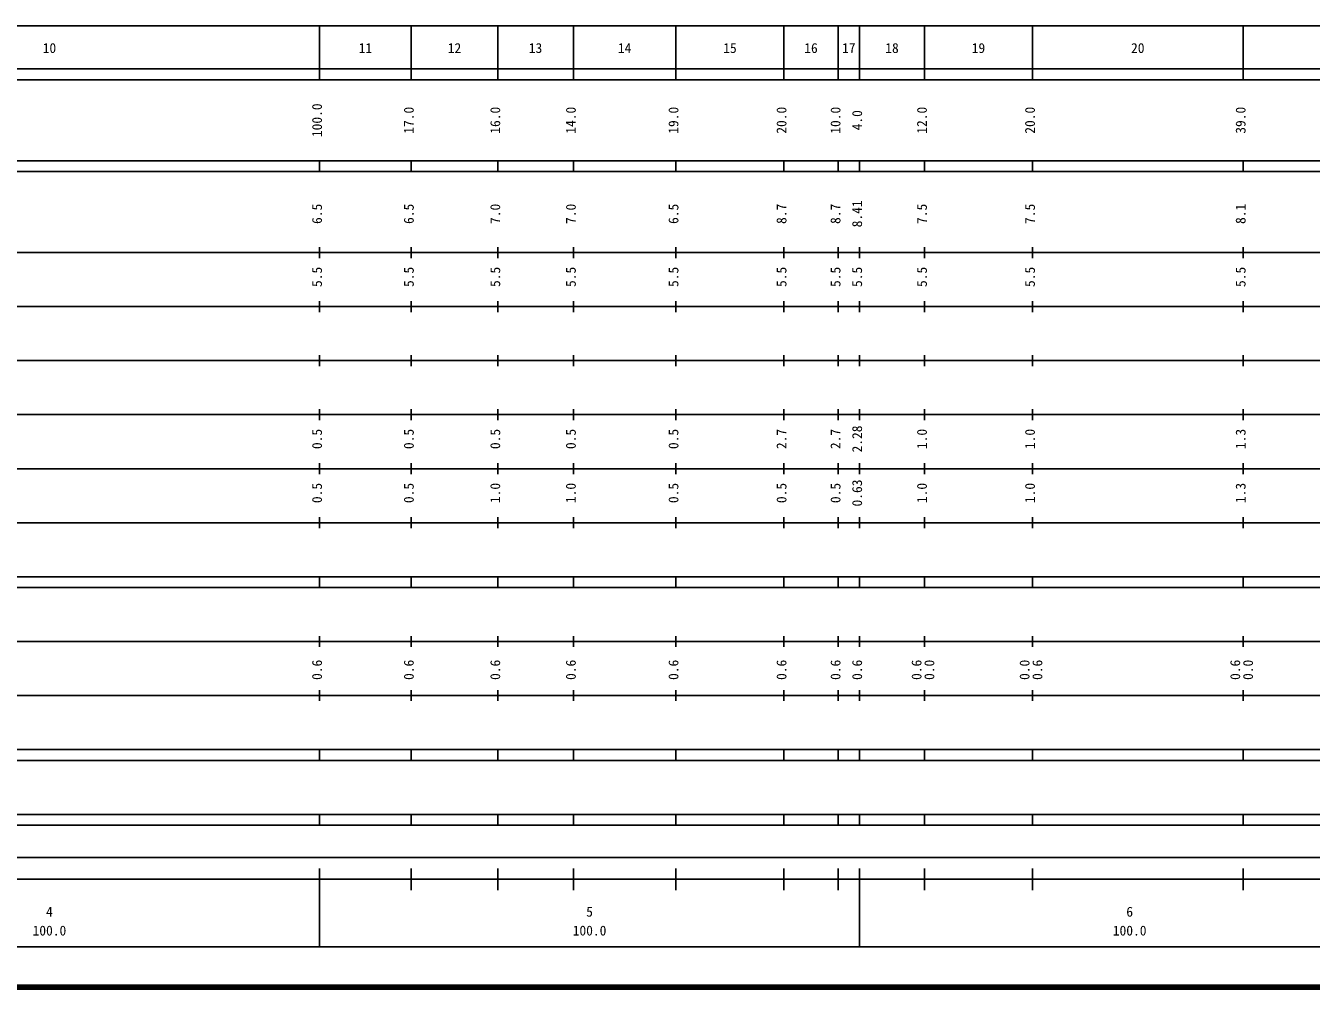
# Model space of a CAD drawing. Units: millimetres on the paper, enlarged 1000 times. Extents: x 40000 to 680000, y 20000 to 380000.
# Drawn here: x 313609 to 551625, y 20000 to 198000 of the extents above; entities that cross this region are included whole.
import ezdxf
from ezdxf.enums import TextEntityAlignment as Align

# ---------------------------------------------------------------- set-up
doc = ezdxf.new("R2010")
doc.units = ezdxf.units.MM
doc.header["$LTSCALE"] = 1000
doc.layers.add('M-TTL', color=2, linetype='Continuous', lineweight=140)
doc.layers.add('M-TTL-BAND', color=7, linetype='Continuous', lineweight=25)
doc.styles.add('ＭＳ ゴシック', font='')
doc.styles.get('ＭＳ ゴシック').set_extended_font_data('MS Gothic')

msp = doc.modelspace()

# ---------------------------------------------------------------- linework, layer by layer
at = {"layer": 'M-TTL'}
msp.add_line((40000, 20000), (680000, 20000), dxfattribs=at)
at = {"layer": 'M-TTL-BAND'}
for p, q in [((68000, 198000), (579000, 198000)), ((368000, 188000), (368000, 198000)), ((385000, 188000), (385000, 198000)), ((401000, 188000), (401000, 198000)), ((415000, 188000), (415000, 198000)), ((434000, 188000), (434000, 198000)), ((454000, 188000), (454000, 198000)), ((464000, 188000), (464000, 198000)), ((468000, 188000), (468000, 198000)), ((480000, 188000), (480000, 198000)), ((500000, 188000), (500000, 198000)), ((539000, 188000), (539000, 198000)), ((40000, 190000), (579000, 190000)), ((40000, 188000), (579000, 188000)), ((40000, 173000), (579000, 173000)), ((368000, 171000), (368000, 173000)), ((385000, 171000), (385000, 173000)), ((401000, 171000), (401000, 173000)), ((415000, 171000), (415000, 173000)), ((434000, 171000), (434000, 173000)), ((454000, 171000), (454000, 173000)), ((464000, 171000), (464000, 173000)), ((468000, 171000), (468000, 173000)), ((480000, 171000), (480000, 173000)), ((500000, 171000), (500000, 173000)), ((539000, 171000), (539000, 173000)), ((40000, 171000), (579000, 171000)), ((40000, 156000), (579000, 156000)), ((368000, 155000), (368000, 157000)), ((385000, 155000), (385000, 157000)), ((401000, 155000), (401000, 157000)), ((415000, 155000), (415000, 157000)), ((434000, 155000), (434000, 157000)), ((454000, 155000), (454000, 157000)), ((464000, 155000), (464000, 157000)), ((468000, 155000), (468000, 157000)), ((480000, 155000), (480000, 157000)), ((500000, 155000), (500000, 157000)), ((539000, 155000), (539000, 157000)), ((46000, 146000), (579000, 146000)), ((368000, 145000), (368000, 147000)), ((385000, 145000), (385000, 147000)), ((401000, 145000), (401000, 147000)), ((415000, 145000), (415000, 147000)), ((434000, 145000), (434000, 147000)), ((454000, 145000), (454000, 147000)), ((464000, 145000), (464000, 147000)), ((468000, 145000), (468000, 147000)), ((480000, 145000), (480000, 147000)), ((500000, 145000), (500000, 147000)), ((539000, 145000), (539000, 147000)), ((52000, 136000), (579000, 136000)), ((368000, 135000), (368000, 137000)), ((385000, 135000), (385000, 137000)), ((401000, 135000), (401000, 137000)), ((415000, 135000), (415000, 137000)), ((434000, 135000), (434000, 137000)), ((454000, 135000), (454000, 137000)), ((464000, 135000), (464000, 137000)), ((468000, 135000), (468000, 137000)), ((480000, 135000), (480000, 137000)), ((500000, 135000), (500000, 137000)), ((539000, 135000), (539000, 137000)), ((368000, 125000), (368000, 127000)), ((385000, 125000), (385000, 127000)), ((401000, 125000), (401000, 127000)), ((415000, 125000), (415000, 127000)), ((434000, 125000), (434000, 127000)), ((454000, 125000), (454000, 127000)), ((464000, 125000), (464000, 127000)), ((468000, 125000), (468000, 127000)), ((480000, 125000), (480000, 127000)), ((500000, 125000), (500000, 127000)), ((539000, 125000), (539000, 127000)), ((46000, 126000), (579000, 126000)), ((368000, 115000), (368000, 117000)), ((385000, 115000), (385000, 117000)), ((401000, 115000), (401000, 117000)), ((415000, 115000), (415000, 117000)), ((434000, 115000), (434000, 117000)), ((454000, 115000), (454000, 117000)), ((464000, 115000), (464000, 117000)), ((468000, 115000), (468000, 117000)), ((480000, 115000), (480000, 117000)), ((500000, 115000), (500000, 117000)), ((539000, 115000), (539000, 117000)), ((52000, 116000), (579000, 116000)), ((46000, 106000), (579000, 106000)), ((368000, 105000), (368000, 107000)), ((385000, 105000), (385000, 107000)), ((401000, 105000), (401000, 107000)), ((415000, 105000), (415000, 107000)), ((434000, 105000), (434000, 107000)), ((454000, 105000), (454000, 107000)), ((464000, 105000), (464000, 107000)), ((468000, 105000), (468000, 107000)), ((480000, 105000), (480000, 107000)), ((500000, 105000), (500000, 107000)), ((539000, 105000), (539000, 107000)), ((40000, 96000), (579000, 96000)), ((368000, 94000), (368000, 96000)), ((385000, 94000), (385000, 96000)), ((401000, 94000), (401000, 96000)), ((415000, 94000), (415000, 96000)), ((434000, 94000), (434000, 96000)), ((454000, 94000), (454000, 96000)), ((464000, 94000), (464000, 96000)), ((468000, 94000), (468000, 96000)), ((480000, 94000), (480000, 96000)), ((500000, 94000), (500000, 96000)), ((539000, 94000), (539000, 96000)), ((40000, 94000), (579000, 94000)), ((49000, 84000), (579000, 84000)), ((368000, 83000), (368000, 85000)), ((385000, 83000), (385000, 85000)), ((401000, 83000), (401000, 85000)), ((415000, 83000), (415000, 85000)), ((434000, 83000), (434000, 85000)), ((454000, 83000), (454000, 85000)), ((464000, 83000), (464000, 85000)), ((468000, 83000), (468000, 85000)), ((480000, 83000), (480000, 85000)), ((500000, 83000), (500000, 85000)), ((539000, 83000), (539000, 85000)), ((40000, 74000), (579000, 74000)), ((368000, 73000), (368000, 75000)), ((385000, 73000), (385000, 75000)), ((401000, 73000), (401000, 75000)), ((415000, 73000), (415000, 75000)), ((434000, 73000), (434000, 75000)), ((454000, 73000), (454000, 75000)), ((464000, 73000), (464000, 75000)), ((468000, 73000), (468000, 75000)), ((480000, 73000), (480000, 75000)), ((500000, 73000), (500000, 75000)), ((539000, 73000), (539000, 75000)), ((40000, 64000), (579000, 64000)), ((40000, 62000), (579000, 62000)), ((368000, 62000), (368000, 64000)), ((385000, 62000), (385000, 64000)), ((401000, 62000), (401000, 64000)), ((415000, 62000), (415000, 64000)), ((434000, 62000), (434000, 64000)), ((454000, 62000), (454000, 64000)), ((464000, 62000), (464000, 64000)), ((468000, 62000), (468000, 64000)), ((480000, 62000), (480000, 64000)), ((500000, 62000), (500000, 64000)), ((539000, 62000), (539000, 64000)), ((40000, 52000), (579000, 52000)), ((40000, 50000), (579000, 50000)), ((368000, 50000), (368000, 52000)), ((385000, 50000), (385000, 52000)), ((401000, 50000), (401000, 52000)), ((415000, 50000), (415000, 52000)), ((434000, 50000), (434000, 52000)), ((454000, 50000), (454000, 52000)), ((464000, 50000), (464000, 52000)), ((468000, 50000), (468000, 52000)), ((480000, 50000), (480000, 52000)), ((500000, 50000), (500000, 52000)), ((539000, 50000), (539000, 52000)), ((192500, 44000), (565000, 44000)), ((368000, 27500), (368000, 42000)), ((385000, 38000), (385000, 42000)), ((401000, 38000), (401000, 42000)), ((415000, 38000), (415000, 42000)), ((434000, 38000), (434000, 42000)), ((454000, 38000), (454000, 42000)), ((464000, 38000), (464000, 42000)), ((468000, 27500), (468000, 42000)), ((480000, 38000), (480000, 42000)), ((500000, 38000), (500000, 42000)), ((539000, 38000), (539000, 42000)), ((40000, 40000), (579000, 40000)), ((68000, 27500), (579000, 27500))]:
    msp.add_line(p, q, dxfattribs=at)

# ---------------------------------------------------------------- texts
at = {"layer": 'M-TTL-BAND', "style": 'ＭＳ ゴシック'}
for s, p in [('10', (318000, 192405)), ('11', (376500, 192405)), ('12', (393000, 192405)), ('13', (408000, 192405)), ('14', (424500, 192405)), ('15', (444000, 192405)), ('16', (459000, 192405)), ('17', (466000, 192405)), ('18', (474000, 192405)), ('19', (490000, 192405)), ('20', (519500, 192405)), ('4', (318000, 32523)), ('5', (418000, 32523)), ('6', (518000, 32523)), ('100.0', (318000, 29033)), ('100.0', (418000, 29033)), ('100.0', (518000, 29033))]:
    msp.add_text(s, height=1833, dxfattribs=at).set_placement(p, align=Align.BOTTOM_CENTER)
for s, p in [('100.0', (369000, 180500)), ('17.0', (386000, 180500)), ('16.0', (402000, 180500)), ('14.0', (416000, 180500)), ('19.0', (435000, 180500)), ('20.0', (455000, 180500)), ('10.0', (465000, 180500)), ('4.0', (469000, 180500)), ('12.0', (481000, 180500)), ('20.0', (501000, 180500)), ('39.0', (540000, 180500)), ('6.5', (369000, 163174)), ('6.5', (386000, 163174)), ('7.0', (402000, 163174)), ('7.0', (416000, 163174)), ('6.5', (435000, 163174)), ('8.7', (455000, 163174)), ('8.7', (465000, 163174)), ('8.41', (469000, 163174)), ('7.5', (481000, 163174)), ('7.5', (501000, 163174)), ('8.1', (540000, 163174)), ('5.5', (369000, 151500)), ('5.5', (386000, 151500)), ('5.5', (402000, 151500)), ('5.5', (416000, 151500)), ('5.5', (435000, 151500)), ('5.5', (455000, 151500)), ('5.5', (465000, 151500)), ('5.5', (469000, 151500)), ('5.5', (481000, 151500)), ('5.5', (501000, 151500)), ('5.5', (540000, 151500)), ('2.28', (469000, 121500)), ('0.5', (369000, 121500)), ('0.5', (386000, 121500)), ('0.5', (402000, 121500)), ('0.5', (416000, 121500)), ('0.5', (435000, 121500)), ('2.7', (455000, 121500)), ('2.7', (465000, 121500)), ('1.0', (481000, 121500)), ('1.0', (501000, 121500)), ('1.3', (540000, 121500)), ('0.5', (369000, 111500)), ('0.5', (386000, 111500)), ('1.0', (402000, 111500)), ('1.0', (416000, 111500)), ('0.5', (435000, 111500)), ('0.5', (455000, 111500)), ('0.5', (465000, 111500)), ('0.63', (469000, 111500)), ('1.0', (481000, 111500)), ('1.0', (501000, 111500)), ('1.3', (540000, 111500)), ('0.6', (369000, 78764)), ('0.6', (386000, 78764)), ('0.6', (402000, 78764)), ('0.6', (416000, 78764)), ('0.6', (435000, 78764)), ('0.6', (455000, 78764)), ('0.6', (465000, 78764)), ('0.6', (469000, 78764)), ('0.6', (480000, 78764)), ('0.0', (482370, 78764)), ('0.0', (500000, 78764)), ('0.6', (502370, 78764)), ('0.6', (539000, 78764)), ('0.0', (541370, 78764))]:
    msp.add_text(s, height=1833, rotation=90, dxfattribs=at).set_placement(p, align=Align.BOTTOM_CENTER)

doc.saveas('drawing.dxf')
